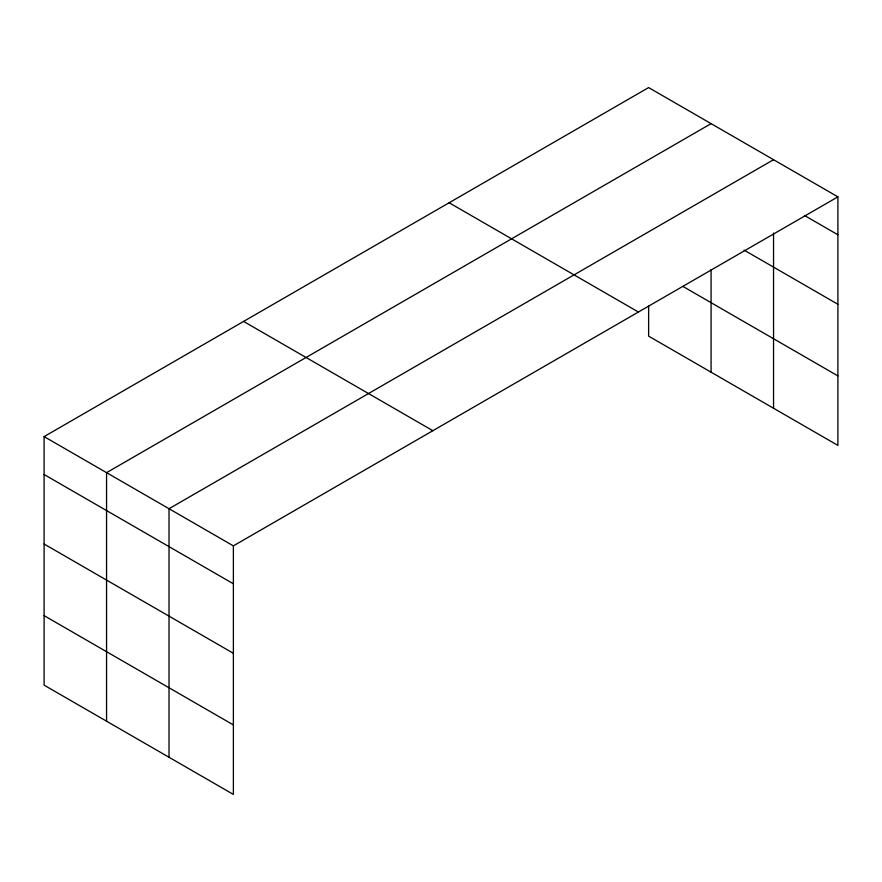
<?xml version="1.0" encoding="UTF-8"?>
<svg xmlns="http://www.w3.org/2000/svg" width="882" height="882" viewBox="0 0 882 882"><rect width="100%" height="100%" fill="white"/><g stroke="black" fill="none" stroke-linecap="round" stroke-linejoin="round"><path stroke-width="1.32" d="M773.547 233.046L773.547 408.245M648.623 306.142L648.623 336.13L837.9 445.399L837.9 196.851L648.623 87.583L44.1 436.601L44.1 685.149L233.377 794.417L233.377 545.87L44.1 436.601M711.079 123.645L106.557 472.664L106.557 721.2M773.547 159.697L169.024 508.716L169.024 757.263M233.377 545.87L837.9 196.851M804.527 215.506L837.9 234.766M744.088 250.113L837.9 304.279M682.8 286.352L837.9 375.897M449.125 202.75L638.403 312.03M243.597 321.423L432.875 430.703M44.1 474.505L233.377 583.785M44.1 544.018L233.377 653.297M44.1 615.636L233.377 724.916M711.079 269.627L711.079 372.182"/></g></svg>
